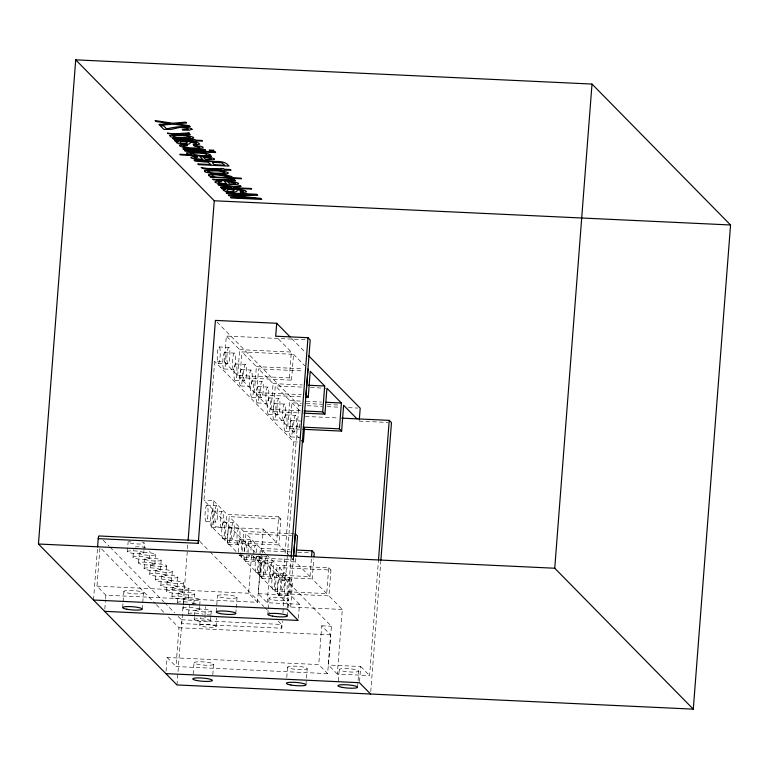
<?xml version="1.0" encoding="UTF-8"?>
<svg xmlns="http://www.w3.org/2000/svg" width="769" height="769" viewBox="0 0 769 769"><rect width="100%" height="100%" fill="white"/><g stroke="black" fill="none" stroke-linecap="round" stroke-linejoin="round"><path stroke-width="0.58" stroke-dasharray="3.85 2.88" d="M93.51 600.022L97.5 548.086M252.415 555.295L260.508 563.533L257.528 602.3L105.882 595.196L96.981 586.132L99.96 547.365M104.815 609.038L105.526 599.81M105.613 598.657L105.882 595.196M122.665 607.452L123.021 602.838M123.117 601.685L123.915 591.294M127.385 551.633L128.125 541.943M132.979 557.208L133.556 549.662M138.526 563.062L139.276 553.372M143.745 552.911A8.209 1.327 4.4 0 0 131.605 550.815A8.209 1.327 4.4 0 0 131.345 553.094A8.209 1.327 4.4 0 0 143.745 552.911L143.918 550.758M143.995 549.681L144.495 543.222M144.111 568.522L144.86 558.832M142.236 609.211L143.476 593.053A9.853 1.596 4.4 0 0 129.577 590.419A9.853 1.596 4.4 0 0 128.029 593.053A9.853 1.596 4.4 0 0 143.476 593.053M149.282 558.669A8.209 1.327 4.4 0 0 137.699 556.468A8.209 1.327 4.4 0 0 136.411 558.669A8.209 1.327 4.4 0 0 149.282 558.669L149.859 551.133M149.705 574.145L150.455 564.456M154.867 564.129L155.617 554.439M155.242 579.845L155.992 570.156M160.413 569.992A8.209 1.327 4.4 0 0 148.83 567.791A8.209 1.327 4.4 0 0 147.542 569.992A8.209 1.327 4.4 0 0 160.413 569.992L161.163 560.293A8.209 1.327 4.4 0 0 149.58 558.102A8.209 1.327 4.4 0 0 148.292 560.303A8.209 1.327 4.4 0 0 161.163 560.293M160.808 585.507L161.557 575.818M165.95 575.693A8.209 1.327 4.4 0 0 154.656 573.453A8.209 1.327 4.4 0 0 152.887 575.606A8.209 1.327 4.4 0 0 165.95 575.693L166.69 566.003M166.373 591.169L167.123 581.479M171.545 581.316A8.209 1.327 4.4 0 0 159.962 579.115A8.209 1.327 4.4 0 0 158.674 581.316A8.209 1.327 4.4 0 0 171.545 581.316L172.294 571.617A8.209 1.327 4.4 0 0 160.711 569.425A8.209 1.327 4.4 0 0 159.423 571.617A8.209 1.327 4.4 0 0 172.294 571.617M166.046 671.308L167.104 657.466L318.751 664.579L327.652 673.634L330.641 634.867L321.73 625.803L318.751 664.579M171.939 596.831L172.689 587.141M177.11 586.968A8.209 1.327 4.4 0 0 165.527 584.776A8.209 1.327 4.4 0 0 164.239 586.978A8.209 1.327 4.4 0 0 177.11 586.968L177.86 577.279A8.209 1.327 4.4 0 0 166.277 575.087A8.209 1.327 4.4 0 0 164.989 577.279A8.209 1.327 4.4 0 0 177.86 577.279M177.504 602.492L178.254 592.803M327.652 673.634L176.014 666.521L178.994 627.754L167.229 615.777M182.676 592.63A8.209 1.327 4.4 0 0 171.093 590.438A8.209 1.327 4.4 0 0 169.805 592.639A8.209 1.327 4.4 0 0 182.676 592.63L183.426 582.94A8.209 1.327 4.4 0 0 171.843 580.749A8.209 1.327 4.4 0 0 170.555 582.94A8.209 1.327 4.4 0 0 183.426 582.94M176.995 684.939L183.253 603.646M183.339 602.454L187.847 543.875M183.07 608.154L183.233 606.001M183.32 604.924L183.82 598.465M188.242 598.292A8.209 1.327 4.4 0 0 176.659 596.1A8.209 1.327 4.4 0 0 175.37 598.301A8.209 1.327 4.4 0 0 188.242 598.292L188.991 588.602A8.209 1.327 4.4 0 0 177.408 586.411A8.209 1.327 4.4 0 0 176.12 588.602A8.209 1.327 4.4 0 0 188.991 588.602M188.636 613.816L189.299 605.203M193.807 603.953L194.557 594.264A8.209 1.327 4.4 0 0 182.974 592.063A8.209 1.327 4.4 0 0 181.686 594.264A8.209 1.327 4.4 0 0 194.557 594.264M194.201 619.478L194.365 617.324M194.451 616.248L194.951 609.788M255.25 552.526L203.958 500.359L214.647 361.43L224.327 361.891L237.688 375.474L289.307 377.896L291.538 380.165L293.527 354.317L241.899 351.894L239.909 377.742L254.385 392.459L301.313 394.66M193.154 674.163L194.038 662.628M199.373 609.615A8.209 1.327 4.4 0 0 187.79 607.423A8.209 1.327 4.4 0 0 186.502 609.615A8.209 1.327 4.4 0 0 199.373 609.615L199.623 606.385M199.709 605.309L200.123 599.926A8.209 1.327 4.4 0 0 188.54 597.724A8.209 1.327 4.4 0 0 187.252 599.926A8.209 1.327 4.4 0 0 200.123 599.926M199.767 625.139L200.353 617.603M213.638 500.811L226.999 514.403L278.618 516.826L276.629 542.664L225.009 540.251L211.648 526.659L213.638 500.811L203.958 500.359M224.327 361.891L226.317 336.043L306.62 339.811M204.939 615.277L205.602 606.664M210.504 620.939A8.209 1.327 4.4 0 0 198.921 618.747A8.209 1.327 4.4 0 0 197.633 620.939A8.209 1.327 4.4 0 0 210.504 620.939L211.254 611.249A8.209 1.327 4.4 0 0 199.671 609.048A8.209 1.327 4.4 0 0 198.383 611.249A8.209 1.327 4.4 0 0 211.254 611.249M216.233 611.836L217.483 595.687M216.07 626.6A8.209 1.327 4.4 0 0 204.487 624.409A8.209 1.327 4.4 0 0 203.199 626.6A8.209 1.327 4.4 0 0 216.07 626.6L216.733 617.988M212.811 674.769L213.609 664.387A9.853 1.596 4.4 0 0 199.709 661.753A9.853 1.596 4.4 0 0 198.162 664.387A9.853 1.596 4.4 0 0 213.609 664.387M225.009 540.251L226.999 514.403M237.688 375.474L239.678 349.626L226.317 336.043M236.073 551.508L227.23 542.51L229.22 516.662L280.848 519.085L278.859 544.933L290.115 556.381M235.804 613.595L236.16 608.981M236.246 607.827L237.044 597.446A9.853 1.596 4.4 0 0 223.145 594.802A9.853 1.596 4.4 0 0 221.597 597.446A9.853 1.596 4.4 0 0 237.044 597.446M293.508 557.304L293.325 559.649L241.706 557.227L242.062 552.536M242.158 551.354L243.696 531.389L229.22 516.662M254.385 392.459L256.375 366.611L241.899 351.894M311.378 559.015L310.022 576.635L258.403 574.212L243.927 559.496L244.206 555.968M244.561 551.277L245.917 533.648L291.672 535.791M300.41 410.819L271.082 409.444L256.606 394.728L258.595 368.88L303.178 370.966M257.528 602.3L248.618 593.245L251.607 554.478M258.403 574.212L260.393 548.364L245.917 533.648M271.082 409.444L273.072 383.596L258.595 368.88M298.401 618.113L299.468 604.271L267.208 602.752L258.297 593.697L263.277 529.082L211.648 526.659M266.641 554.718L277.09 565.35L328.709 567.772L326.719 593.62L275.1 591.198L260.624 576.481L262.613 550.633L290.778 551.95M299.506 426.978L287.779 426.43L273.303 411.703L275.292 385.865L302.284 387.124M267.208 602.752L270.188 563.985L260.508 563.533M267.823 614.364L268.179 609.75M268.266 608.596L269.063 598.205M289.307 377.896L291.297 352.048L275.715 336.197M275.1 591.198L277.09 565.35M287.779 426.43L289.769 400.582L275.292 385.865M342.311 609.471L290.682 607.049L277.33 593.466L279.31 567.618L330.939 570.04L328.949 595.879L342.311 609.471L337.331 674.086L369.601 675.595L378.415 561.101M299.189 438.032L290.009 428.689L291.989 402.841L301.381 403.283M290.682 607.049L292.672 581.201L282.992 580.749L284.741 557.996M285.116 553.199L293.681 441.819L214.647 361.43M178.052 616.344L181.407 619.756A3.287 0.586 -87.3 0 1 181.715 623.553L281.742 628.244L282.29 621.092M282.934 612.749L287.337 555.526M287.423 554.334L298.891 405.321L215.407 320.404M287.183 607.904L291.047 557.688M287.462 615.911L287.731 612.451M288.087 607.837L288.702 599.762A9.853 1.596 4.4 0 0 274.187 597.234A9.853 1.596 4.4 0 0 273.764 599.964A9.853 1.596 4.4 0 0 288.702 599.762M299.468 604.271L290.567 595.216L293.498 557.044M286.779 677.489L287.577 667.108M310.022 576.635L295.556 561.918L295.911 557.217M326.719 593.62L312.252 578.903L313.79 558.928M305.966 684.833L307.206 668.684A9.853 1.596 4.4 0 0 292.768 666.137A9.853 1.596 4.4 0 0 292.201 668.857A9.853 1.596 4.4 0 0 307.206 668.684M337.331 674.086L328.43 665.031L331.41 626.254L270.188 563.985M338.322 681.026L339.216 669.482M357.575 687.303L358.815 671.145A9.853 1.596 4.4 0 0 344.627 668.559A9.853 1.596 4.4 0 0 343.599 671.241A9.853 1.596 4.4 0 0 358.815 671.145M359.536 681.545L360.699 666.54L328.43 665.031M370.764 691.629L380.799 561.312M219.252 346.982A8.209 1.48 -87.3 0 1 219.713 359.93A8.209 1.48 -87.3 0 1 217.233 358.508A8.209 1.48 -87.3 0 1 219.252 346.982L228.931 347.434A8.209 1.48 -87.3 0 1 229.393 360.382A8.209 1.48 -87.3 0 1 226.913 358.96A8.209 1.48 -87.3 0 1 228.931 347.434M239.678 349.626L291.297 352.048M224.538 352.635L234.218 353.086M235.67 363.958L245.349 364.41M218.213 363.295L227.893 363.756M256.375 366.611L303.303 368.812M241.293 369.591L250.963 370.052M224.058 368.966L233.738 369.418M239.909 377.742L291.538 380.165M252.367 380.934L262.046 381.395M235.189 380.29L244.869 380.742M273.072 383.596L302.4 384.971M310.493 387.509L325.748 388.23M257.932 386.596L267.612 387.057M240.707 385.971L250.386 386.423M256.606 394.728L302.371 396.871M269.063 397.919L278.743 398.371M251.886 397.275L261.566 397.727M289.769 400.582L301.496 401.13M306.197 401.351L321.442 402.062M306.072 403.504L322.499 404.273M327.19 404.494L338.927 405.042M274.629 403.581L284.309 404.033M257.452 402.937L267.131 403.389M298.891 405.321L301.246 405.426M307.148 405.705L322.471 406.426M327.19 406.647L338.975 407.195M348.405 407.637L357.835 408.079M273.303 411.703L300.294 412.972M285.76 414.904L295.44 415.356M268.583 414.26L278.263 414.712M305.351 416.433L338.206 417.971M359.2 421.114L387.884 422.46M291.326 420.566L301.006 421.018M274.149 419.922L283.828 420.374M290.009 428.689L299.391 429.131M285.28 431.246L294.96 431.697M290.845 436.898L300.525 437.359M293.681 441.819L299.064 442.079M206.794 505.281L216.474 505.733M212.359 510.943L222.039 511.395M223.491 522.266L233.17 522.718M206.313 521.622L215.993 522.074M229.056 527.928L238.736 528.38M211.879 527.284L221.559 527.736M243.696 531.389L294.143 533.753M240.188 539.252L249.867 539.703M223.01 538.598L232.69 539.059M227.23 542.51L278.859 544.933M245.753 544.913L255.433 545.365A8.209 1.48 -87.3 0 1 256.702 552.805M228.576 544.26L238.255 544.721M260.393 548.364L289.721 549.739M297.814 552.286L310.724 552.892M256.933 556.208L266.612 556.669M239.707 555.583L249.387 556.035M243.927 559.496L295.556 561.918M262.45 561.889L272.13 562.35M245.273 561.245L254.952 561.697M273.581 573.213L283.261 573.674M256.356 572.588L266.036 573.04M260.624 576.481L312.252 578.903M279.426 578.884A8.209 1.48 -87.3 0 1 279.887 591.842A8.209 1.48 -87.3 0 1 277.407 590.409A8.209 1.48 -87.3 0 1 279.426 578.884L289.106 579.336A8.209 1.48 -87.3 0 1 289.567 592.293A8.209 1.48 -87.3 0 1 287.087 590.861A8.209 1.48 -87.3 0 1 289.106 579.336M261.969 578.23L271.649 578.682M273.101 589.554L282.781 590.006M277.33 593.466L328.949 595.879M96.981 586.132L248.618 593.245M258.297 593.697L290.567 595.216M278.388 595.206L288.067 595.658M321.73 625.803L331.41 626.254M181.407 619.756L281.435 624.447A3.287 0.586 -87.3 0 1 281.742 628.244M178.994 627.754L330.641 634.867M291.739 338.562L305.927 353M293.527 354.317L304.784 365.765M291.989 402.841L301.179 412.184M278.618 516.826L280.848 519.085M328.709 567.772L330.939 570.04M263.277 529.082L276.629 542.664M290.913 557.198L293.325 559.649M262.613 550.633L265.834 553.901M279.31 567.618L292.672 581.201M258.615 555.949L282.992 580.749M360.699 666.54L369.601 675.595M239.294 554.776L241.706 557.227M199.902 541.52L209.139 550.921M209.985 551.777L263.777 606.491M264.623 607.347L269.659 612.48M278.07 621.025L281.435 624.447M103.238 540.251L109.121 546.23M109.967 547.086L163.759 601.81M164.604 602.656L174.688 612.922M101.643 549.076L155.453 603.809M156.29 604.665L163.864 612.364M167.104 657.466L176.014 666.521M205.842 617.209A8.209 1.327 4.4 0 1 203.948 616.911M207.274 614.758A8.209 1.327 4.4 0 1 211.494 615.142M192.298 603.444A8.209 1.327 4.4 0 1 198.277 603.588M188.722 614.171A8.209 1.327 4.4 0 1 193.355 613.085A8.209 1.327 4.4 0 1 203.083 614.171M177.591 602.848A8.209 1.327 4.4 0 1 181.282 601.771A8.209 1.327 4.4 0 1 190.376 602.492M191.942 602.848A8.209 1.327 4.4 0 1 193.721 603.607M135.19 546.97A8.209 1.327 4.4 0 1 148.167 547.864M142.198 542.097A8.209 1.327 4.4 0 1 141.996 543.962A8.209 1.327 4.4 0 1 130.422 543.068A8.209 1.327 4.4 0 1 130.624 541.193M238.525 552.132A8.209 1.48 -87.3 0 1 239.284 541.145A8.209 1.48 -87.3 0 1 241.255 541.616A8.209 1.48 -87.3 0 1 240.841 552.68M240.495 554.132A8.209 1.48 -87.3 0 1 238.986 554.853M248.204 552.584A8.209 1.48 -87.3 0 1 248.964 541.597A8.209 1.48 -87.3 0 1 250.934 542.068A8.209 1.48 -87.3 0 1 250.521 553.132M249.781 555.574A8.209 1.48 -87.3 0 1 248.666 555.305M244.119 551.661A8.209 1.48 -87.3 0 1 245.945 544.885A8.209 1.48 -87.3 0 1 247.022 552.353M246.695 556.535A8.209 1.48 -87.3 0 1 245.08 561.274A8.209 1.48 -87.3 0 1 243.994 555.891M253.683 554.257A8.209 1.48 -87.3 0 1 255.433 545.365M256.375 556.987A8.209 1.48 -87.3 0 1 254.76 561.726A8.209 1.48 -87.3 0 1 253.674 556.343M299.381 427.775A8.209 1.48 -87.3 0 1 299.872 423.921M161.75 566.686L159.692 566.628A8.209 1.327 4.4 0 1 150.753 564.244A8.209 1.327 4.4 0 1 164.066 564.648A8.209 1.327 4.4 0 1 161.75 566.686M146.946 552.536L144.851 552.45A8.209 1.327 4.4 0 0 141.496 554.372A8.209 1.327 4.4 0 0 155.059 554.958A8.209 1.327 4.4 0 0 146.946 552.536M146.206 562.235L144.101 562.139A8.209 1.327 4.4 0 0 140.756 564.062A8.209 1.327 4.4 0 0 154.309 564.657A8.209 1.327 4.4 0 0 146.206 562.235M283.915 587.103A8.209 1.48 -87.3 0 0 283.646 573.761A8.209 1.48 -87.3 0 0 281.502 584.651A8.209 1.48 -87.3 0 0 283.915 587.103M263.104 575.327A8.209 1.48 -87.3 0 0 262.835 561.985A8.209 1.48 -87.3 0 0 260.691 572.876A8.209 1.48 -87.3 0 0 263.104 575.327M272.784 575.779A8.209 1.48 -87.3 0 0 272.514 562.437A8.209 1.48 -87.3 0 0 270.371 573.328A8.209 1.48 -87.3 0 0 272.784 575.779M213.013 524.371A8.209 1.48 -87.3 0 0 212.744 511.029A8.209 1.48 -87.3 0 0 210.6 521.92A8.209 1.48 -87.3 0 0 213.013 524.371M222.693 524.833A8.209 1.48 -87.3 0 0 222.414 511.491A8.209 1.48 -87.3 0 0 220.28 522.382A8.209 1.48 -87.3 0 0 222.693 524.833M241.851 383.26A8.209 1.48 -87.3 0 0 241.668 369.764A8.209 1.48 -87.3 0 0 239.476 380.328A8.209 1.48 -87.3 0 0 241.851 383.26M251.53 383.712A8.209 1.48 -87.3 0 0 251.348 370.216A8.209 1.48 -87.3 0 0 249.156 380.79A8.209 1.48 -87.3 0 0 251.53 383.712M253.02 394.372A8.209 1.48 -87.3 0 0 252.751 381.03A8.209 1.48 -87.3 0 0 250.617 391.921A8.209 1.48 -87.3 0 0 253.02 394.372M262.7 394.824A8.209 1.48 -87.3 0 0 262.431 381.482A8.209 1.48 -87.3 0 0 260.297 392.373A8.209 1.48 -87.3 0 0 262.7 394.824M225.192 366.063A8.209 1.48 -87.3 0 0 224.923 352.721A8.209 1.48 -87.3 0 0 222.779 363.612A8.209 1.48 -87.3 0 0 225.192 366.063M234.872 366.515A8.209 1.48 -87.3 0 0 234.603 353.173A8.209 1.48 -87.3 0 0 232.459 364.064A8.209 1.48 -87.3 0 0 234.872 366.515M257.5 569.877A8.209 1.48 -87.3 0 0 257.317 556.381A8.209 1.48 -87.3 0 0 255.125 566.945A8.209 1.48 -87.3 0 0 257.5 569.877M274.235 586.651A8.209 1.48 -87.3 0 0 273.966 573.309A8.209 1.48 -87.3 0 0 271.822 584.2A8.209 1.48 -87.3 0 0 274.235 586.651M229.71 541.357A8.209 1.48 -87.3 0 0 229.441 528.015A8.209 1.48 -87.3 0 0 227.297 538.906A8.209 1.48 -87.3 0 0 229.71 541.357M224.144 535.695A8.209 1.48 -87.3 0 0 223.875 522.353A8.209 1.48 -87.3 0 0 221.732 533.244A8.209 1.48 -87.3 0 0 224.144 535.695M207.447 518.71A8.209 1.48 -87.3 0 0 207.178 505.377A8.209 1.48 -87.3 0 0 205.035 516.259A8.209 1.48 -87.3 0 0 207.447 518.71M258.586 400.034A8.209 1.48 -87.3 0 0 258.317 386.692A8.209 1.48 -87.3 0 0 256.183 397.583A8.209 1.48 -87.3 0 0 258.586 400.034M236.323 377.387A8.209 1.48 -87.3 0 0 236.054 364.045A8.209 1.48 -87.3 0 0 233.911 374.936A8.209 1.48 -87.3 0 0 236.323 377.387M269.717 411.357A8.209 1.48 -87.3 0 0 269.448 398.015A8.209 1.48 -87.3 0 0 267.314 408.906A8.209 1.48 -87.3 0 0 269.717 411.357M275.283 417.019A8.209 1.48 -87.3 0 0 275.014 403.677A8.209 1.48 -87.3 0 0 272.88 414.568A8.209 1.48 -87.3 0 0 275.283 417.019M286.414 428.333A8.209 1.48 -87.3 0 0 286.145 415A8.209 1.48 -87.3 0 0 284.011 425.882A8.209 1.48 -87.3 0 0 286.414 428.333M291.98 433.995A8.209 1.48 -87.3 0 0 291.711 420.653A8.209 1.48 -87.3 0 0 289.577 431.544A8.209 1.48 -87.3 0 0 291.98 433.995M233.824 536.147A8.209 1.48 -87.3 0 0 233.555 522.814A8.209 1.48 -87.3 0 0 231.411 533.696A8.209 1.48 -87.3 0 0 233.824 536.147M284.963 417.471A8.209 1.48 -87.3 0 0 284.693 404.129A8.209 1.48 -87.3 0 0 282.559 415.02A8.209 1.48 -87.3 0 0 284.963 417.471M296.094 428.794A8.209 1.48 -87.3 0 0 295.825 415.452A8.209 1.48 -87.3 0 0 293.691 426.343A8.209 1.48 -87.3 0 0 296.094 428.794M217.127 519.171A8.209 1.48 -87.3 0 0 216.848 505.829A8.209 1.48 -87.3 0 0 214.714 516.72A8.209 1.48 -87.3 0 0 217.127 519.171M268.266 400.486A8.209 1.48 -87.3 0 0 267.997 387.143A8.209 1.48 -87.3 0 0 265.863 398.034A8.209 1.48 -87.3 0 0 268.266 400.486M279.397 411.809A8.209 1.48 -87.3 0 0 279.128 398.467A8.209 1.48 -87.3 0 0 276.994 409.358A8.209 1.48 -87.3 0 0 279.397 411.809M239.39 541.809A8.209 1.48 -87.3 0 0 239.121 528.476A8.209 1.48 -87.3 0 0 236.977 539.357A8.209 1.48 -87.3 0 0 239.39 541.809M267.179 570.329A8.209 1.48 -87.3 0 0 266.997 556.833A8.209 1.48 -87.3 0 0 264.805 567.407A8.209 1.48 -87.3 0 0 267.179 570.329M246.003 377.839A8.209 1.48 -87.3 0 0 245.734 364.496A8.209 1.48 -87.3 0 0 243.59 375.387A8.209 1.48 -87.3 0 0 246.003 377.839"/><path stroke-width="1.15" d="M38.45 544.019L75.708 59.847L592.005 84.061L730.55 224.981L693.292 709.153L176.995 684.939L38.45 544.019L554.747 568.233L693.292 709.153M97.596 546.903L98.23 538.636A3.287 0.586 -87.3 0 1 99.038 535.974L199.056 540.665M188.126 540.29L214.253 200.767L75.708 59.847M98.23 538.636L198.248 543.327L215.407 320.404L276.705 323.278L290.067 336.86M276.705 323.278L275.715 336.197L307.975 337.706L310.205 339.975L293.595 555.852M291.143 556.496L307.975 337.706M293.595 556.131L295.315 533.801L297.545 536.07L296.007 556.045M307.994 369.033L306.004 394.882L308.234 397.14L310.224 371.292L324.691 386.019L322.701 411.867L324.931 414.126L326.921 388.278L341.388 403.004L339.398 428.842L341.628 431.111L343.618 405.263L356.979 418.855M304.447 428.179L303.361 442.281L301.688 440.579M311.56 556.66L312.012 550.787L296.767 550.075M313.973 556.573L314.242 553.055L312.012 550.787M359.296 419.941L360.2 408.195L308.436 355.547M378.502 559.909L389.239 420.364L341.724 418.134M380.886 560.12L391.469 422.633L389.239 420.364M554.747 568.233L592.005 84.061M214.253 200.767L730.55 224.981M308.263 385.25L324.691 386.019M305.889 397.035L308.234 397.14M326.143 402.283L341.388 403.004M303.928 410.982L322.701 411.867M303.813 413.136L324.931 414.126M303.034 427.141L339.398 428.842M302.909 429.294L341.628 431.111M93.51 600.022L287.097 609.106L298.228 620.42L104.642 611.345M165.864 673.615L359.45 682.699L370.581 694.023M198.248 543.327A3.287 0.586 -87.3 0 1 198.748 540.809M189.097 133.047L185.8 133.912L189.645 134.085L190.26 134.71L167.998 133.671L167.354 133.008C175.361 134.729 183.195 132.806 189.097 133.047M234.41 179.139L231.113 179.994L234.958 180.177L235.574 180.802L213.311 179.754L212.667 179.1C220.674 180.811 228.508 178.889 234.41 179.139M186.8 143.197C179.09 145.87 176.332 140.285 187.175 142.178L186.8 143.197M233.747 190.943C226.038 193.615 223.27 188.04 234.112 189.924L233.747 190.943M172.746 138.497C177.937 142.207 187.165 138.891 193.221 140.689L196.797 141.361L196.278 140.833L202.487 141.121L201.834 140.458L195.624 140.169L195.009 139.545L191.952 139.4L192.567 140.025L178.033 139.343L172.746 138.497M201.315 167.555C206.505 171.266 215.733 167.959 221.789 169.747L222.308 170.276L231.065 170.18L230.412 169.516L224.192 169.228L223.577 168.603L220.53 168.459L221.136 169.084L206.611 168.401L201.315 167.555M179.763 145.764C185.8 149.657 195.835 148.878 203.199 148.042L202.901 147.052L200.44 146.216L193.653 145.418L194.278 146.062C209.331 148.523 189.28 148.206 186.069 147.35A4.672 0.759 4.4 0 1 183.407 146.716L183.012 146.11L187.376 145.735L186.752 145.101L183.109 145.11A7.777 1.259 4.4 0 0 180.148 145.533L179.763 145.764M174.669 140.554L175.37 141.294L178.764 141.756L176.293 142.563L179.196 143.966L186.915 144.572L189.943 143.62C189.222 140.9 194.942 142.678 196.374 143.476L196.085 144.034L193.067 144.168L195.537 144.832L199.671 144.149L198.537 142.967L194.701 142.005L174.669 140.554M221.607 188.299L222.308 189.039L225.702 189.501L223.241 190.308L226.144 191.712L233.853 192.317L236.881 191.366C236.16 188.645 241.889 190.424 243.321 191.221L243.023 191.779L240.015 191.914L242.485 192.577L246.609 191.894L245.474 190.712L241.639 189.751L221.607 188.299M186.761 153.002L187.463 153.925L191.145 154.79L179.773 154.261L180.417 154.915L211.456 156.367L210.821 155.732L207.87 155.588L210.283 154.55C202.929 152.002 194.374 151.704 186.761 153.002M194.259 157.53L196.037 158.683L202.785 159.414L199.969 156.549L207.14 157.039L212.59 158.02L214.493 158.875L214.388 159.577C206.774 160.817 198.306 160.586 191.039 157.876L190.847 157.347L192.365 156.713L197.075 156.463L197.71 157.116L194.259 157.53M218.338 182.022L220.117 183.185L226.874 183.906L224.058 181.042L231.219 181.532L236.669 182.513L238.573 183.368L238.467 184.079C230.854 185.31 222.385 185.079 215.118 182.368L214.926 181.849L216.445 181.215L221.155 180.965L221.789 181.609L218.338 182.022M169.882 135.517L170.401 136.709L176.082 138.026L191.452 138.526A9.353 1.509 4.4 0 0 193.644 137.728L193.461 137.343C186.156 134.46 177.572 134.431 169.882 135.517M204.573 170.805L205.092 171.996L210.783 173.323L226.153 173.813A9.353 1.509 4.4 0 0 228.335 173.025L228.153 172.631C220.857 169.757 212.273 169.718 204.573 170.805M228.826 176.735C208.88 179.523 204.448 171.256 228.826 176.735M211.36 158.972L205.746 159.539L203.612 157.366L209.014 157.943L211.36 158.972M235.449 183.464L229.825 184.031L227.691 181.859L233.103 182.445L235.449 183.464M192.01 129.375L188.953 130.192L182.859 130.144L182.195 129.48L188.492 129.029L186.117 127.933L179.696 127.443L171.439 129.327L163.778 129.375L160.25 125.789L163.787 125.953L166.585 128.808C174.746 127.231 183.839 124.934 191.789 128.884L192.01 129.375M208.687 174.89L209.216 175.986L213.186 176.87L210.341 176.735L210.927 177.341L241.572 178.773L240.947 178.139L229.864 177.62L232.007 176.61L226.192 175.015L214.388 174.323L208.687 174.89M190.27 153.358C208.918 159.125 215.397 151.589 190.27 153.358M173.15 135.882C175.678 139.026 184.079 137.497 188.453 137.959A5.181 0.836 4.4 0 0 190.328 137.478C185.406 134.825 178.687 135.68 173.15 135.882M207.851 171.179C210.37 174.313 218.781 172.785 223.154 173.246A5.181 0.836 4.4 0 0 225.019 172.765C220.107 170.122 213.378 170.978 207.851 171.179M213.013 162.269L212.648 163.028L214.291 164.701L224.731 165.191L221.78 162.797L213.013 162.269M210.956 161.605L194.086 160.202L194.961 161.096L208.015 162.211L210.841 164.537L197.748 163.922L198.46 164.653L228.999 166.085C224.942 160.423 217.031 161.49 210.956 161.605M231.161 187.021L220.482 187.05L221.097 187.674L251.636 189.107L251.011 188.482L233.286 187.646L241.082 186.406L240.255 185.569L233.392 186.675L217.915 184.435L218.742 185.281L231.161 187.021M173.534 124.117L159.769 125.299L158.904 124.424L170.007 123.53L156.03 121.492L155.146 120.589L172.65 123.213L185.762 122.117L186.617 122.973L176.264 123.79L189.289 125.703L190.183 126.606L173.534 124.117M252.588 194.72L228.335 195.038L229.037 195.759L256.308 198.508L230.537 197.277L231.219 197.969L261.748 199.402L260.729 198.364L233.401 195.614L257.711 195.297L256.702 194.269L226.173 192.836L226.845 193.528L252.588 194.72M205.035 149.84L182.868 148.802L183.531 149.465L205.688 150.503L205.035 149.84M213.407 150.234L209.168 150.032L209.822 150.695L214.061 150.897L213.407 150.234M215.032 151.877L184.493 150.445L185.146 151.108L215.676 152.541L215.032 151.877M196.922 680.546A9.853 1.596 4.4 0 0 212.359 680.536A9.853 1.596 4.4 0 0 198.46 677.902A9.853 1.596 4.4 0 0 196.922 680.546M126.789 609.211A9.853 1.596 4.4 0 0 142.236 609.211A9.853 1.596 4.4 0 0 128.336 606.568A9.853 1.596 4.4 0 0 126.789 609.211M290.951 685.016A9.853 1.596 4.4 0 0 305.966 684.833A9.853 1.596 4.4 0 0 291.528 682.295A9.853 1.596 4.4 0 0 290.951 685.016M272.514 616.113A9.853 1.596 4.4 0 0 287.462 615.911A9.853 1.596 4.4 0 0 272.947 613.383A9.853 1.596 4.4 0 0 272.514 616.113M342.359 687.399A9.853 1.596 4.4 0 0 357.575 687.303A9.853 1.596 4.4 0 0 343.378 684.708A9.853 1.596 4.4 0 0 342.359 687.399M220.357 613.595A9.853 1.596 4.4 0 0 235.804 613.595A9.853 1.596 4.4 0 0 221.905 610.961A9.853 1.596 4.4 0 0 220.357 613.595"/></g></svg>
